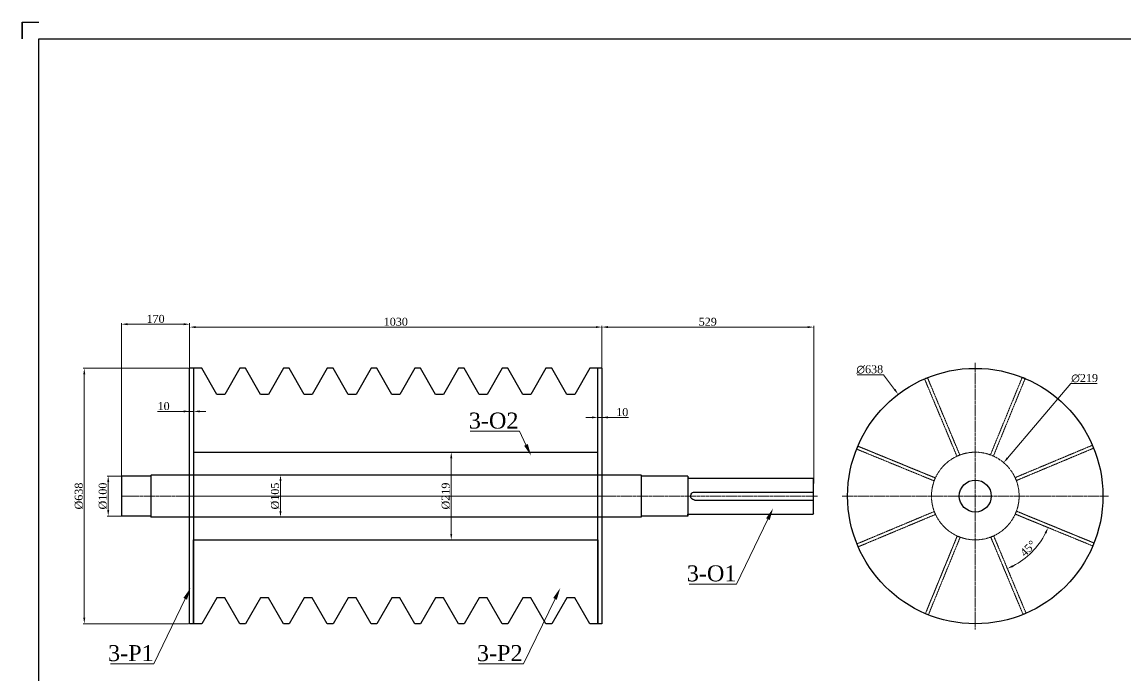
# Model space of a CAD drawing. Header units: inches. Extents: x 36705 to 45095, y -12195 to 29758.
# Drawn here: x 36746 to 39504, y -2850 to -1217 of the extents above; entities that cross this region are included whole.
import ezdxf

# ---------------------------------------------------------------- set-up
doc = ezdxf.new("R2010")
doc.units = ezdxf.units.IN
doc.header["$MEASUREMENT"] = 0
doc.linetypes.add('CENTER', pattern=[2, 1.25, -0.25, 0.25, -0.25])
doc.linetypes.add('HIDDEN', pattern=[0.375, 0.25, -0.125])
doc.layers.get('Defpoints').update_dxf_attribs({"lineweight": 5})
for name, color, linetype, lineweight in [('1.  0.2', 7, 'Continuous', 25), ('AM_3', 6, 'HIDDEN', 15), ('AM_5', 3, 'Continuous', 15), ('AM_7', 4, 'CENTER', 15)]:
    doc.layers.add(name, color=color, linetype=linetype, lineweight=lineweight)
doc.layers.add('Không in', color=7, linetype='Continuous', lineweight=25, plot=False)
doc.layers.add('TEXT', color=20, linetype='Continuous')
doc.styles.add('Chu va so', font='arial.ttf')
doc.styles.get("Standard").update_dxf_attribs({"font": 'arial.ttf'})
doc.styles.add('TCVN', font='times.ttf')
doc.dimstyles.new('Hien', dxfattribs={"dimtxt": 20, "dimasz": 15, "dimexe": 3, "dimexo": 3, "dimgap": 3, "dimtad": 1, "dimtoh": 1, "dimdec": 0, "dimzin": 0, "dimdsep": 46, "dimtxsty": 'TCVN', "dimcen": 0, "dimclrd": 8, "dimclre": 250, "dimclrt": 41, "dimadec": 0, "dimazin": 0, "dimtfac": 1, "dimtdec": 0, "dimtofl": 0, "dimtmove": 1, "dimatfit": 3, "dimfxl": 1, "dimtolj": 1, "dimtzin": 0, "dimlwd": 9, "dimlwe": 9, "dimarcsym": 0})
doc.dimstyles.new('Hien$2', dxfattribs={"dimtxt": 20, "dimasz": 15, "dimexe": 3, "dimexo": 3, "dimgap": 3, "dimtad": 1, "dimtoh": 1, "dimdec": 0, "dimzin": 0, "dimdsep": 46, "dimtxsty": 'TCVN', "dimcen": 0, "dimclrd": 8, "dimclre": 250, "dimclrt": 41, "dimadec": 0, "dimazin": 0, "dimtfac": 1, "dimtdec": 0, "dimtofl": 0, "dimtmove": 1, "dimatfit": 3, "dimfxl": 1, "dimtolj": 1, "dimtzin": 0, "dimlwd": 9, "dimlwe": 9, "dimarcsym": 0})

# ---------------------------------------------------------------- blocks, each defined once
blk = doc.blocks.new('*U5')
at = {"layer": 'AM_3', "ltscale": 3}
blk.add_lwpolyline([(44.1, -95.1), (-36.8, 98.2), (-44.1, 95.1), (36.8, -98.2)], close=True, dxfattribs=at)
blk = doc.blocks.new('*U6')
at = {"color": 0, "linetype": 'ByBlock', "lineweight": -2, "transparency": 16777216}
for p, rotation in [((1405, 52558.9), 314.9999999999999), ((1125.5, 52441.9), 44.99999999999999), ((1521.4, 52443.4), 270), ((1522, 52279.4), 225), ((1126.2, 52277.9), 89.99999999999999), ((1242.6, 52162.4), 134.9999999999999), ((1406.5, 52163), 180)]:
    blk.add_blockref('*U5', p, dxfattribs=dict(at, rotation=rotation))
blk.add_blockref('*U5', (1241, 52558.3), dxfattribs=at)
blk = doc.blocks.new('ff')
blk.add_circle((1323.8, 52360.6), 319)
at = {"layer": 'AM_3', "ltscale": 3}
blk.add_circle((1323.8, 52360.6), 109.5, dxfattribs=at)
at = {"layer": 'AM_7', "ltscale": 4}
for q in [(1323.8, 52694.5), (990, 52360.6), (1657.6, 52360.6), (1323.8, 52026.8)]:
    blk.add_line((1323.8, 52360.6), q, dxfattribs=at)
blk.add_blockref('*U6', (0, 0))
blk = doc.blocks.new('truc rotary')
at = {"ltscale": 0.02}
for p, q in [((4504.9, 62435.8), (4505.9, 62436.8)), ((4504.9, 62372.5), (4504.9, 62435.8)), ((4505.9, 62436.8), (4505.9, 62375.8)), ((4816.9, 62436.8), (4505.9, 62436.8)), ((4818.9, 62441.8), (4870.9, 62441.8)), ((4818.9, 62441.8), (4818.9, 62341.8)), ((4870.9, 62441.8), (4934.9, 62441.8)), ((4934.8, 62340.3), (4934.9, 62443.3)), ((4934.9, 62443.3), (4935.9, 62444.3)), ((4934.9, 62441.8), (4934.9, 62441.8)), ((4935.9, 62444.3), (4935.8, 62339.3)), ((4935.9, 62444.3), (6160.5, 62444.3)), ((6160.5, 62339.3), (6160.5, 62444.3)), ((6161.5, 62443.3), (6160.5, 62444.3)), ((6161.5, 62443.3), (6161.5, 62340.3)), ((6161.5, 62441.8), (6233.5, 62441.8)), ((6161.5, 62441.8), (6161.5, 62344.3)), ((6233.5, 62341.8), (6233.5, 62441.8)), ((6234.5, 62440.8), (6233.5, 62441.8)), ((6234.5, 62440.8), (6234.5, 62342.8)), ((4504.9, 62347.8), (4504.9, 62372.5)), ((4505.9, 62375.8), (4505.9, 62346.8)), ((4504.9, 62347.8), (4505.9, 62346.8)), ((4816.8, 62346.8), (4505.9, 62346.8)), ((4818.9, 62341.8), (4934.8, 62341.8)), ((4934.8, 62340.3), (4935.8, 62339.3)), ((4935.8, 62339.3), (6160.5, 62339.3)), ((6161.5, 62340.3), (6160.5, 62339.3)), ((6161.5, 62341.8), (6233.5, 62341.8)), ((6234.5, 62342.8), (6233.5, 62341.8))]:
    blk.add_line(p, q, dxfattribs=at)
for p, q in [((4802.4, 62401.8), (4504.9, 62401.8)), ((4802.7, 62381.8), (4504.9, 62381.8)), ((4818.9, 62341.8), (4818.9, 62346.8))]:
    blk.add_line(p, q)
for centre, radius, start, end in [((4816.9, 62438.8), 2, 269.7838, 0), ((4802.4, 62391.8), 10, 268.0046, 90), ((4802.4, 62391.8), 12.5, 180, 180.0113), ((4816.8, 62344.8), 2, 359.9484, 90.1645)]:
    blk.add_arc(centre, radius, start, end)
at = {"layer": 'AM_7', "color": 2, "ltscale": 4}
blk.add_line((4494.9, 62391.8), (6235.5, 62391.8), dxfattribs=at)
blk = doc.blocks.new('*D431')
at = {"color": 250, "lineweight": 9, "transparency": 16777216}
for p, q in [((37055.6, -2351.1), (36958.4, -2351.1)), ((37055.6, -2451.1), (36958.4, -2451.1))]:
    blk.add_line(p, q, dxfattribs=at)
at = {"color": 8, "lineweight": 9, "transparency": 16777216}
blk.add_line((36961.4, -2366.1), (36961.4, -2436.1), dxfattribs=at)
at = {"color": 8, "transparency": 16777216}
for points in [[(36958.9, -2366.1), (36963.9, -2366.1), (36961.4, -2351.1)], [(36958.9, -2436.1), (36963.9, -2436.1), (36961.4, -2451.1)]]:
    blk.add_solid(points, dxfattribs=at)
at = {"layer": 'Defpoints', "color": 0, "transparency": 16777216}
for p in [(37058.6, -2351.1), (36961.4, -2451.1), (37058.6, -2451.1)]:
    blk.add_point(p, dxfattribs=at)
at = {"color": 41, "transparency": 16777216, "insert": (36948, -2401.1), "char_height": 20, "attachment_point": 5, "rotation": 90, "style": 'TCVN'}
blk.add_mtext('\\A1;%%C100', dxfattribs=at)
blk = doc.blocks.new('*D432')
at = {"color": 250, "lineweight": 9, "transparency": 16777216}
for p, q in [((37090.1, -2348.6), (37394.8, -2348.6)), ((37090.1, -2453.6), (37394.8, -2453.6))]:
    blk.add_line(p, q, dxfattribs=at)
at = {"color": 8, "lineweight": 9, "transparency": 16777216}
blk.add_line((37391.8, -2363.6), (37391.8, -2438.6), dxfattribs=at)
at = {"color": 8, "transparency": 16777216}
for points in [[(37389.3, -2363.6), (37394.3, -2363.6), (37391.8, -2348.6)], [(37389.3, -2438.6), (37394.3, -2438.6), (37391.8, -2453.6)]]:
    blk.add_solid(points, dxfattribs=at)
at = {"layer": 'Defpoints', "color": 0, "transparency": 16777216}
for p in [(37087.1, -2348.6), (37087.1, -2453.6), (37391.8, -2453.6)]:
    blk.add_point(p, dxfattribs=at)
at = {"color": 41, "transparency": 16777216, "insert": (37378.4, -2401.1), "char_height": 20, "attachment_point": 5, "rotation": 90, "style": 'TCVN'}
blk.add_mtext('\\A1;%%C105', dxfattribs=at)
blk = doc.blocks.new('*D433')
at = {"color": 250, "lineweight": 9, "transparency": 16777216}
for p, q in [((37161.8, -2082.1), (36898.5, -2082.1)), ((37161.8, -2720.1), (36898.5, -2720.1))]:
    blk.add_line(p, q, dxfattribs=at)
at = {"color": 8, "lineweight": 9, "transparency": 16777216}
blk.add_line((36901.5, -2097.1), (36901.5, -2705.1), dxfattribs=at)
at = {"color": 8, "transparency": 16777216}
for points in [[(36899, -2097.1), (36904, -2097.1), (36901.5, -2082.1)], [(36899, -2705.1), (36904, -2705.1), (36901.5, -2720.1)]]:
    blk.add_solid(points, dxfattribs=at)
at = {"layer": 'Defpoints', "color": 0, "transparency": 16777216}
for p in [(37164.8, -2082.1), (36901.5, -2720.1), (37164.8, -2720.1)]:
    blk.add_point(p, dxfattribs=at)
at = {"color": 41, "transparency": 16777216, "insert": (36888.1, -2401.1), "char_height": 20, "attachment_point": 5, "rotation": 90, "style": 'TCVN'}
blk.add_mtext('\\A1;%%C638', dxfattribs=at)
blk = doc.blocks.new('*D434')
at = {"color": 250, "lineweight": 9, "transparency": 16777216}
for p, q in [((36994.6, -2362.6), (36994.6, -1968.9)), ((37164.8, -2374.9), (37164.8, -1968.9))]:
    blk.add_line(p, q, dxfattribs=at)
at = {"color": 8, "lineweight": 9, "transparency": 16777216}
blk.add_line((37009.6, -1971.9), (37149.8, -1971.9), dxfattribs=at)
at = {"color": 8, "transparency": 16777216}
for points in [[(37009.6, -1969.4), (37009.6, -1974.4), (36994.6, -1971.9)], [(37149.8, -1969.4), (37149.8, -1974.4), (37164.8, -1971.9)]]:
    blk.add_solid(points, dxfattribs=at)
at = {"layer": 'Defpoints', "color": 0, "transparency": 16777216}
for p in [(37164.8, -1971.9), (36994.6, -2365.6), (37164.8, -2377.9)]:
    blk.add_point(p, dxfattribs=at)
at = {"color": 41, "transparency": 16777216, "insert": (37079.7, -1958.7), "char_height": 20, "attachment_point": 5, "style": 'TCVN'}
blk.add_mtext('\\A1;170', dxfattribs=at)
blk = doc.blocks.new('*D435')
at = {"color": 250, "lineweight": 9, "transparency": 16777216}
for p, q in [((37164.8, -2374.9), (37164.8, -1976.1)), ((38194.9, -2162.9), (38194.9, -1976.1))]:
    blk.add_line(p, q, dxfattribs=at)
at = {"color": 8, "lineweight": 9, "transparency": 16777216}
blk.add_line((37179.8, -1979.1), (38179.9, -1979.1), dxfattribs=at)
at = {"color": 8, "transparency": 16777216}
for points in [[(37179.8, -1976.6), (37179.8, -1981.6), (37164.8, -1979.1)], [(38179.9, -1976.6), (38179.9, -1981.6), (38194.9, -1979.1)]]:
    blk.add_solid(points, dxfattribs=at)
at = {"layer": 'Defpoints', "color": 0, "transparency": 16777216}
for p in [(38194.9, -1979.1), (38194.9, -2165.9), (37164.8, -2377.9)]:
    blk.add_point(p, dxfattribs=at)
at = {"color": 41, "transparency": 16777216, "insert": (37679.9, -1965.9), "char_height": 20, "attachment_point": 5, "style": 'TCVN'}
blk.add_mtext('\\A1;1030', dxfattribs=at)
blk = doc.blocks.new('*D436')
at = {"color": 250, "lineweight": 9, "transparency": 16777216}
for p, q in [((38194.9, -2162.9), (38194.9, -1976.1)), ((38724.2, -2369.4), (38724.2, -1976.1))]:
    blk.add_line(p, q, dxfattribs=at)
at = {"color": 8, "lineweight": 9, "transparency": 16777216}
blk.add_line((38209.9, -1979.1), (38709.2, -1979.1), dxfattribs=at)
at = {"color": 8, "transparency": 16777216}
for points in [[(38209.9, -1976.6), (38209.9, -1981.6), (38194.9, -1979.1)], [(38709.2, -1976.6), (38709.2, -1981.6), (38724.2, -1979.1)]]:
    blk.add_solid(points, dxfattribs=at)
at = {"layer": 'Defpoints', "color": 0, "transparency": 16777216}
for p in [(38724.2, -1979.1), (38194.9, -2165.9), (38724.2, -2372.4)]:
    blk.add_point(p, dxfattribs=at)
at = {"color": 41, "transparency": 16777216, "insert": (38459.5, -1965.9), "char_height": 20, "attachment_point": 5, "style": 'TCVN'}
blk.add_mtext('\\A1;529', dxfattribs=at)
blk = doc.blocks.new('*D437')
at = {"color": 8, "lineweight": 9, "transparency": 16777216}
for p, q in [((37084.2, -2189.6), (37164.8, -2189.6)), ((37149.8, -2189.6), (37134.8, -2189.6)), ((37174.9, -2189.6), (37164.8, -2189.6)), ((37189.9, -2189.6), (37204.9, -2189.6))]:
    blk.add_line(p, q, dxfattribs=at)
at = {"color": 250, "lineweight": 9, "transparency": 16777216}
for p, q in [((37164.8, -2183.1), (37164.8, -2192.6)), ((37174.9, -2183.1), (37174.9, -2192.6))]:
    blk.add_line(p, q, dxfattribs=at)
at = {"color": 8, "transparency": 16777216}
for points in [[(37149.8, -2187.1), (37149.8, -2192.1), (37164.8, -2189.6)], [(37189.9, -2187.1), (37189.9, -2192.1), (37174.9, -2189.6)]]:
    blk.add_solid(points, dxfattribs=at)
at = {"layer": 'Defpoints', "color": 0, "transparency": 16777216}
for p in [(37164.8, -2180.1), (37164.8, -2189.6), (37174.9, -2180.1)]:
    blk.add_point(p, dxfattribs=at)
at = {"color": 41, "transparency": 16777216, "insert": (37099.8, -2176.5), "char_height": 20, "attachment_point": 5, "style": 'TCVN'}
blk.add_mtext('\\A1;10', dxfattribs=at)
blk = doc.blocks.new('*D438')
at = {"color": 8, "lineweight": 9, "transparency": 16777216}
for p, q in [((38169.9, -2204.7), (38154.9, -2204.7)), ((38184.9, -2204.7), (38194.9, -2204.7)), ((38261.3, -2204.7), (38194.9, -2204.7)), ((38209.9, -2204.7), (38224.9, -2204.7))]:
    blk.add_line(p, q, dxfattribs=at)
at = {"color": 250, "lineweight": 9, "transparency": 16777216}
for p, q in [((38184.9, -2189.8), (38184.9, -2207.7)), ((38194.9, -2189.8), (38194.9, -2207.7))]:
    blk.add_line(p, q, dxfattribs=at)
at = {"color": 8, "transparency": 16777216}
for points in [[(38169.9, -2202.2), (38169.9, -2207.2), (38184.9, -2204.7)], [(38209.9, -2202.2), (38209.9, -2207.2), (38194.9, -2204.7)]]:
    blk.add_solid(points, dxfattribs=at)
at = {"layer": 'Defpoints', "color": 0, "transparency": 16777216}
for p in [(38184.9, -2186.8), (38194.9, -2186.8), (38194.9, -2204.7)]:
    blk.add_point(p, dxfattribs=at)
at = {"color": 41, "transparency": 16777216, "insert": (38245.8, -2191.6), "char_height": 20, "attachment_point": 5, "style": 'TCVN'}
blk.add_mtext('\\A1;10', dxfattribs=at)
blk = doc.blocks.new('*D439')
at = {"color": 250, "lineweight": 9, "transparency": 16777216}
for p, q in [((37682.9, -2291.6), (37821.5, -2291.6)), ((37682.9, -2510.6), (37821.5, -2510.6))]:
    blk.add_line(p, q, dxfattribs=at)
at = {"color": 8, "lineweight": 9, "transparency": 16777216}
blk.add_line((37818.5, -2306.6), (37818.5, -2495.6), dxfattribs=at)
at = {"color": 8, "transparency": 16777216}
for points in [[(37816, -2306.6), (37821, -2306.6), (37818.5, -2291.6)], [(37816, -2495.6), (37821, -2495.6), (37818.5, -2510.6)]]:
    blk.add_solid(points, dxfattribs=at)
at = {"layer": 'Defpoints', "color": 0, "transparency": 16777216}
for p in [(37679.9, -2291.6), (37679.9, -2510.6), (37818.5, -2510.6)]:
    blk.add_point(p, dxfattribs=at)
at = {"color": 41, "transparency": 16777216, "insert": (37805, -2401.1), "char_height": 20, "attachment_point": 5, "rotation": 90, "style": 'TCVN'}
blk.add_mtext('\\A1;%%C219', dxfattribs=at)
blk = doc.blocks.new('*D440')
at = {"color": 8, "lineweight": 9, "transparency": 16777216}
for p, q in [((39366.6, -2120.4), (39208.7, -2306.2)), ((39432.9, -2120.4), (39366.6, -2120.4))]:
    blk.add_line(p, q, dxfattribs=at)
at = {"color": 8, "transparency": 16777216}
blk.add_solid([(39206.8, -2304.6), (39210.6, -2307.8), (39199, -2317.6)], dxfattribs=at)
at = {"layer": 'Defpoints', "color": 0, "transparency": 16777216}
for p in [(39199, -2317.6), (39057.1, -2484.5)]:
    blk.add_point(p, dxfattribs=at)
at = {"color": 41, "transparency": 16777216, "insert": (39401.2, -2106.9), "char_height": 20, "attachment_point": 5, "style": 'TCVN'}
blk.add_mtext('\\A1;∅219', dxfattribs=at)
blk = doc.blocks.new('*D441')
at = {"color": 8, "lineweight": 9, "transparency": 16777216}
for p, q in [((38832.9, -2098.5), (38898.8, -2098.5)), ((38898.8, -2098.5), (38926.3, -2134.9))]:
    blk.add_line(p, q, dxfattribs=at)
at = {"color": 8, "transparency": 16777216}
blk.add_solid([(38928.3, -2133.4), (38924.3, -2136.4), (38935.4, -2146.8)], dxfattribs=at)
at = {"layer": 'Defpoints', "color": 0, "transparency": 16777216}
for p in [(38935.4, -2146.8), (39320.7, -2655.3)]:
    blk.add_point(p, dxfattribs=at)
at = {"color": 41, "transparency": 16777216, "insert": (38864.3, -2085.1), "char_height": 20, "attachment_point": 5, "style": 'TCVN'}
blk.add_mtext('\\A1;∅638', dxfattribs=at)
blk = doc.blocks.new('*D442')
at = {"layer": 'AM_5', "color": 8, "lineweight": 9, "transparency": 16777216}
blk.add_arc((39135.5, -2408.4), 188.5, 297.2797, 333.1601, dxfattribs=at)
at = {"layer": 'AM_5', "color": 8, "transparency": 16777216}
for points in [[(39301.4, -2492.5), (39306, -2494.6), (39309.9, -2479.9)], [(39222.9, -2578.3), (39220.8, -2573.7), (39208.3, -2582.3)]]:
    blk.add_solid(points, dxfattribs=at)
at = {"layer": 'Defpoints', "color": 0, "transparency": 16777216}
for p in [(39227.9, -2446.3), (39174, -2500.5), (39421.7, -2525.7), (39250.8, -2557.6), (39254.9, -2693.8)]:
    blk.add_point(p, dxfattribs=at)
at = {"layer": 'AM_5', "color": 41, "transparency": 16777216, "insert": (39259.9, -2532), "char_height": 20, "attachment_point": 5, "rotation": 45.2199, "style": 'TCVN'}
blk.add_mtext('\\A1;45°', dxfattribs=at)
blk = doc.blocks.new('*D354')
at = {"color": 8, "lineweight": 9, "transparency": 16777216}
for p, q in [((37075, -2820.1), (37153.8, -2657.8)), ((36967.1, -2820.1), (37075, -2820.1))]:
    blk.add_line(p, q, dxfattribs=at)
at = {"color": 8, "transparency": 16777216}
blk.add_solid([(37149.3, -2655.6), (37158.3, -2660), (37166.9, -2630.8)], dxfattribs=at)
at = {"layer": 'Defpoints', "color": 0, "transparency": 16777216}
for p in [(37166.9, -2630.8), (37167.1, -2630.4)]:
    blk.add_point(p, dxfattribs=at)
at = {"color": 41, "transparency": 16777216, "insert": (37018, -2793.7), "char_height": 40, "attachment_point": 5, "style": 'TCVN'}
blk.add_mtext('\\A1;3-P1', dxfattribs=at)
blk = doc.blocks.new('*D355')
at = {"color": 8, "lineweight": 9, "transparency": 16777216}
for p, q in [((37999.1, -2820.1), (38077.8, -2657.8)), ((37886.4, -2820.1), (37999.1, -2820.1))]:
    blk.add_line(p, q, dxfattribs=at)
at = {"color": 8, "transparency": 16777216}
blk.add_solid([(38073.3, -2655.6), (38082.3, -2660), (38090.9, -2630.8)], dxfattribs=at)
at = {"layer": 'Defpoints', "color": 0, "transparency": 16777216}
for p in [(38090.9, -2630.8), (38091.1, -2630.4)]:
    blk.add_point(p, dxfattribs=at)
at = {"color": 41, "transparency": 16777216, "insert": (37939.7, -2793.7), "char_height": 40, "attachment_point": 5, "style": 'TCVN'}
blk.add_mtext('\\A1;3-P2', dxfattribs=at)
blk = doc.blocks.new('*D356')
at = {"color": 8, "lineweight": 9, "transparency": 16777216}
for p, q in [((38531.1, -2621), (38609.8, -2458.7)), ((38413.3, -2621), (38531.1, -2621))]:
    blk.add_line(p, q, dxfattribs=at)
at = {"color": 8, "transparency": 16777216}
blk.add_solid([(38605.3, -2456.5), (38614.3, -2460.9), (38622.9, -2431.7)], dxfattribs=at)
at = {"layer": 'Defpoints', "color": 0, "transparency": 16777216}
for p in [(38622.9, -2431.7), (38623.1, -2431.3)]:
    blk.add_point(p, dxfattribs=at)
at = {"color": 41, "transparency": 16777216, "insert": (38469.2, -2594.5), "char_height": 40, "attachment_point": 5, "style": 'TCVN'}
blk.add_mtext('\\A1;3-O1', dxfattribs=at)
blk = doc.blocks.new('*D357')
at = {"color": 8, "lineweight": 9, "transparency": 16777216}
for p, q in [((37866.2, -2239.3), (37988.7, -2239.3)), ((37988.7, -2239.3), (38005.2, -2273.4))]:
    blk.add_line(p, q, dxfattribs=at)
at = {"color": 8, "transparency": 16777216}
blk.add_solid([(38009.7, -2271.2), (38000.7, -2275.5), (38018.2, -2300.4)], dxfattribs=at)
at = {"layer": 'Defpoints', "color": 0, "transparency": 16777216}
for p in [(38018.2, -2300.4), (38018.5, -2300.8)]:
    blk.add_point(p, dxfattribs=at)
at = {"color": 41, "transparency": 16777216, "insert": (37924.5, -2212.9), "char_height": 40, "attachment_point": 5, "style": 'TCVN'}
blk.add_mtext('\\A1;3-O2', dxfattribs=at)
blk = doc.blocks.new('KHUNG TEN A4 - TD - 13.2.2023')
for p, q in [((0, 216), (0, 213)), ((0, 213), (0, 216)), ((0, 216), (3, 216))]:
    blk.add_line(p, q)
blk.add_lwpolyline([(3, 213), (300, 213), (300, 3), (3, 3)], close=True)
at = {"layer": '1.  0.2'}
blk.add_line((0, 216), (0, 213), dxfattribs=at)
at = {"layer": 'Không in'}
blk.add_lwpolyline([(0, 216), (3, 216)], dxfattribs=at)
at = {"width": 0.85}
for tag, p in [('REV4', (226.38, 94.23)), ('NGAY_REV04', (229.9, 94.23)), ('DESCRIPTION_4', (241.49, 94.23, 0)), ('DESCRIPTION_3', (241.49, 89.23, 0)), ('DESCRIPTION_2', (241.49, 84.23, 0)), ('DESCRIPTION_1', (241.49, 79.23, 0)), ('DESCRIPTION_0', (241.49, 74.23, 0))]:
    blk.add_attdef(tag, p, '', height=1.5, dxfattribs=at)
at = {"layer": 'TEXT', "ltscale": 0.1, "style": 'Chu va so'}
for tag, p, height, width in [('REV3', (226.38, 89.23), 1.5, 0.85), ('NGAY_REV03', (229.9, 89.23), 1.5, 0.85), ('REV2', (226.38, 84.23), 1.5, 0.85), ('NGAY_REV02', (229.9, 84.23), 1.5, 0.85), ('REV1', (226.38, 79.23), 1.5, 0.85), ('NGAY_REV01', (229.9, 79.23), 1.5, 0.85), ('REV0', (226.38, 74.23), 1.5, 0.85), ('NGAY_REV0', (229.9, 74.23), 1.5, 0.85), ('NGUOI_VE', (252.6, 69.23), 1.5, 0.85), ('NGUOI_KIEM_1', (264.6, 69.23), 1.5, 0.9), ('NGUOI_KIEM_2', (276.6, 69.23), 1.5, 0.9), ('STT-BV', (232.09, 3.98), 2, 0.85)]:
    blk.add_attdef(tag, p, '', height=height, dxfattribs=dict(at, width=width))
at = {"layer": 'TEXT', "ltscale": 0.1, "width": 0.85}
blk.add_attdef('NGUOI_DUYET', (288.6, 69.23), '', height=1.5, dxfattribs=at)
at = {"layer": 'TEXT', "lineweight": 25, "ltscale": 0.1, "style": 'Chu va so'}
for tag, p, height in [('PROJECT_CODE', (231.95, 28.65), 3.6), ('TITLE1', (231.95, 19.98), 2), ('TITLE2', (231.95, 16.05), 2), ('TITLE3', (231.95, 12.12), 2)]:
    blk.add_attdef(tag, p, '', height=height, dxfattribs=at)
at = {"layer": 'TEXT', "ltscale": 0.1, "style": 'Chu va so'}
for tag, p in [('A4_A4', (292.03, 6, 0)), ('REV.', (297.2, 6, 0))]:
    blk.add_attdef(tag, p, '', height=1.5, dxfattribs=at)

msp = doc.modelspace()

# ---------------------------------------------------------------- linework, layer by layer
for p, q in [((37164.8488, -2720.07627, -183.71498), (37164.8488, -2082.07627, -183.71498)), ((37174.85866, -2082.07627, -183.71498), (37164.8488, -2082.07627, -183.71498)), ((37174.85866, -2082.07627, -183.71498), (37174.85866, -2720.07627, -183.71498)), ((38184.85866, -2720.07627, -183.71498), (38184.85866, -2082.07627, -183.71498)), ((38184.85866, -2720.07627, -183.71498), (38184.85866, -2082.07627, -183.71498)), ((38194.86851, -2082.07627, -183.71498), (38184.85866, -2082.07627, -183.71498)), ((38194.86851, -2082.07627, -183.71498), (38194.86851, -2720.07627, -183.71498)), ((38194.86851, -2082.07627, -183.71498), (38194.86851, -2720.07627, -183.71498)), ((37174.85866, -2101.67831, -183.71498), (37174.85866, -2101.6293, -183.71498)), ((37174.85866, -2720.07627, -183.71498), (37164.8488, -2720.07627, -183.71498)), ((38194.86851, -2720.07627, -183.71498), (38184.85866, -2720.07627, -183.71498))]:
    msp.add_line(p, q)
at = {"elevation": -183.71498}
for points in [[(37174.85866, -2291.57627), (38184.85866, -2291.57627), (38184.85866, -2082.07627), (38164.51455, -2082.07627), (38126.98679, -2147.07627), (38106.98679, -2147.07627), (38069.45902, -2082.07627), (38055.23252, -2082.07627), (38017.70475, -2147.07627), (37997.70475, -2147.07627), (37960.17699, -2082.07627), (37945.95049, -2082.07627), (37908.42272, -2147.07627), (37888.42272, -2147.07627), (37850.89495, -2082.07627), (37836.66846, -2082.07627), (37799.14069, -2147.07627), (37779.14069, -2147.07627), (37741.61292, -2082.07627), (37727.38642, -2082.07627), (37689.85866, -2147.07627), (37669.85866, -2147.07627), (37632.33089, -2082.07627), (37618.10439, -2082.07627), (37580.57662, -2147.07627), (37560.57662, -2147.07627), (37523.04886, -2082.07627), (37508.82236, -2082.07627), (37471.29459, -2147.07627), (37451.29459, -2147.07627), (37413.76682, -2082.07627), (37399.54033, -2082.07627), (37362.01256, -2147.07627), (37342.01256, -2147.07627), (37304.48479, -2082.07627), (37290.25829, -2082.07627), (37252.73053, -2147.07627), (37232.73053, -2147.07627), (37195.20276, -2082.07627), (37174.85866, -2082.07627)], [(37174.85866, -2510.57821), (38184.85866, -2510.57821), (38184.85866, -2720.07821), (38164.51455, -2720.07821), (38126.98679, -2655.07821), (38106.98679, -2655.07821), (38069.45902, -2720.07821), (38055.23252, -2720.07821), (38017.70475, -2655.07821), (37997.70475, -2655.07821), (37960.17699, -2720.07821), (37945.95049, -2720.07821), (37908.42272, -2655.07821), (37888.42272, -2655.07821), (37850.89495, -2720.07821), (37836.66846, -2720.07821), (37799.14069, -2655.07821), (37779.14069, -2655.07821), (37741.61292, -2720.07821), (37727.38642, -2720.07821), (37689.85866, -2655.07821), (37669.85866, -2655.07821), (37632.33089, -2720.07821), (37618.10439, -2720.07821), (37580.57662, -2655.07821), (37560.57662, -2655.07821), (37523.04886, -2720.07821), (37508.82236, -2720.07821), (37471.29459, -2655.07821), (37451.29459, -2655.07821), (37413.76682, -2720.07821), (37399.54033, -2720.07821), (37362.01256, -2655.07821), (37342.01256, -2655.07821), (37304.48479, -2720.07821), (37290.25829, -2720.07821), (37252.73053, -2655.07821), (37232.73053, -2655.07821), (37195.20276, -2720.07821), (37174.85866, -2720.07821)]]:
    msp.add_lwpolyline(points, close=True, dxfattribs=at)
msp.add_circle((39128.04813, -2401.07627, -183.71498), 40)
at = {"layer": 'AM_3', "color": 5, "ltscale": 0.02}
msp.add_line((37174.85866, -2617.27591, -183.71498), (37174.85866, -2617.22705, -183.71498), dxfattribs=at)
at = {"layer": 'AM_7', "color": 5, "ltscale": 5}
msp.add_line((37148.58279, -2401.07627, -183.71498), (38211.13452, -2401.07627, -183.71498), dxfattribs=at)

# ---------------------------------------------------------------- block references
msp.add_blockref('ff', (37804.25555, -54761.71651, -183.71498))
at = {"xscale": -1}
msp.add_blockref('truc rotary', (43229.01379, -64792.87153, -183.71498), dxfattribs=at)

# ---------------------------------------------------------------- dimensions: what is measured, and where the dimension line sits
for base, p1, p2, picture, middle in [((37164.8488, -1971.88479, -183.71498), (36994.56309, -2365.63696, -183.71498), (37164.8488, -2377.87961, -183.71498), '*D434', (37079.70595, -1958.68292, -183.71498)), ((38194.86851, -1979.11731, -183.71498), (37164.8488, -2377.87961, -183.71498), (38194.86851, -2165.94889, -183.71498), '*D435', (37679.85866, -1965.94427, -183.71498)), ((38724.15506, -1979.11731, -183.71498), (38194.86851, -2165.94889, -183.71498), (38724.15506, -2372.41029, -183.71498), '*D436', (38459.51178, -1965.91543, -183.71498))]:
    dim = msp.add_linear_dim(base=base, p1=p1, p2=p2, dimstyle='Hien')
    dim.commit()
    dim.dimension.update_dxf_attribs({"geometry": picture, "text_midpoint": middle})
for base, p1, p2, picture, middle in [((36901.50284, -2720.07627, -183.71498), (37164.8488, -2082.07627, -183.71498), (37164.8488, -2720.07627, -183.71498), '*D433', (36888.07026, -2401.07627, -183.71498)), ((37818.45038, -2510.57821, -183.71498), (37679.85866, -2291.57627, -183.71498), (37679.85866, -2510.57821, -183.71498), '*D439', (37805.01779, -2401.07724, -183.71498)), ((36961.4098, -2451.07627, -183.71498), (37058.63652, -2351.07627, -183.71498), (37058.63652, -2451.07627, -183.71498), '*D431', (36947.97721, -2401.07627, -183.71498)), ((37391.81717, -2453.57627, -183.71498), (37087.06278, -2348.57627, -183.71498), (37087.06278, -2453.57627, -183.71498), '*D432', (37378.38458, -2401.07627, -183.71498))]:
    dim = msp.add_linear_dim(base=base, p1=p1, p2=p2, angle=90, text='%%C<>', dimstyle='Hien')
    dim.commit()
    dim.dimension.update_dxf_attribs({"geometry": picture, "text_midpoint": middle})
for p1, p2, picture, middle in [((39320.70927, -2655.32553, -183.71498), (38935.387, -2146.827, -183.71498), '*D441', (38898.76339, -2098.49589, -183.71498)), ((39057.14204, -2484.51832, -183.71498), (39198.95423, -2317.63421, -183.71498), '*D440', (39366.57296, -2120.38105, -183.71498))]:
    dim = msp.add_diameter_dim_2p(p1=p1, p2=p2, dimstyle='Hien')
    dim.commit()
    dim.dimension.update_dxf_attribs({"geometry": picture, "text_midpoint": middle, "dimtype": 163})
for base, p1, p2, picture, middle in [((37164.8488, -2189.64053, -183.71498), (37174.85866, -2180.06971, -183.71498), (37164.8488, -2180.06971, -183.71498), '*D437', (37099.75084, -2193.12084, -183.71498)), ((38194.86851, -2204.72955, -183.71498), (38184.85866, -2186.82627, -183.71498), (38194.86851, -2186.82627, -183.71498), '*D438', (38245.75174, -2202.54297, -183.71498))]:
    dim = msp.add_linear_dim(base=base, p1=p1, p2=p2, dimstyle='Hien')
    dim.commit()
    dim.dimension.update_dxf_attribs({"geometry": picture, "text_midpoint": middle, "dimtype": 160})
for p1, p2, text, picture, middle in [((38018.46213, -2300.80916, -183.71498), (38018.24445, -2300.35903, -183.71498), '3-O2', '*D357', (37988.7201, -2239.30697, -183.71498)), ((38623.14295, -2431.29218, -183.71498), (38622.92465, -2431.74201, -183.71498), '3-O1', '*D356', (38531.09576, -2620.9703, -183.71498)), ((37167.08432, -2630.38676, -183.71498), (37166.86603, -2630.83659, -183.71498), '3-P1', '*D354', (37075.03714, -2820.06488, -183.71498)), ((38091.14297, -2630.38676, -183.71498), (38090.92467, -2630.83659, -183.71498), '3-P2', '*D355', (37999.09578, -2820.06488, -183.71498))]:
    dim = msp.add_diameter_dim_2p(p1=p1, p2=p2, text=text, dimstyle='Hien', override={"dimscale": 2})
    dim.commit()
    dim.dimension.update_dxf_attribs({"geometry": picture, "text_midpoint": middle, "dimtype": 163})
at = {"layer": 'AM_5'}
dim = msp.add_angular_dim_2l(base=(39250.81081, -2557.56875), line1=((39254.94388, -2693.77828, -183.71498), (39174.02951, -2500.53462, -183.71498)), line2=((39227.85647, -2446.29293, -183.71498), (39421.71547, -2525.72174, -183.71498)), dimstyle='Hien$2', override={"dimpost": ''}, dxfattribs=at)
dim.commit()
dim.dimension.update_dxf_attribs({"geometry": '*D442', "text_midpoint": (39259.93897, -2531.95867, -183.71498)})

# ---------------------------------------------------------------- next in the draw order: block references
at = {"xscale": 14.04661183346377, "yscale": 14.04661183346377, "zscale": 14.04661183346377}
msp.add_blockref('KHUNG TEN A4 - TD - 13.2.2023', (36746.09723, -4251.28654), dxfattribs=at)

doc.saveas('drawing.dxf')
